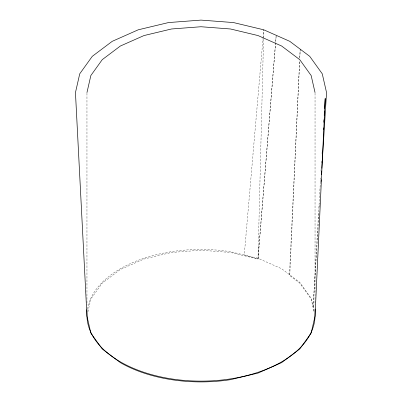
<?xml version="1.0" encoding="UTF-8"?>
<svg xmlns="http://www.w3.org/2000/svg" width="402" height="402" viewBox="0 0 402 402"><rect width="100%" height="100%" fill="white"/><g stroke="black" fill="none" stroke-linecap="round" stroke-linejoin="round"><path stroke-width="0.3" stroke-dasharray="2.01 1.51" d="M289.787 274.867L299.641 61.079L289.445 275.375L299.761 283.139L311.158 299.018L314.073 311.796M320.384 181.709L313.098 307.54L319.098 211.653M320.53 179.207L320.6 177.955M321.002 171.066L321.108 169.192M321.474 162.931L321.615 160.428M322.017 153.539L322.087 152.288M319.369 207.266L319.605 203.507M314.073 311.032L311.158 298.254L299.761 282.375L281.641 268.737L258.019 258.275L275.591 42.813M275.591 42.818L258.019 259.039L230.517 252.461L201 250.215L171.483 252.461L143.981 259.039L120.359 269.501L102.239 283.139L90.842 299.018L87.897 311.942M263.124 37.316L244.27 254.984L258.019 259.039L263.772 29.808L263.174 36.693M258.019 258.275L230.517 251.697A114.042 65.843 0 0 0 87.455 309.163M315.042 93.209L315.042 304.631M86.958 93.209L86.958 305.259M300.188 49.165L299.756 58.571L300.188 49.165M276.199 35.316L275.641 42.185L276.199 35.316"/><path stroke-width="0.6" d="M323.394 129.751L323.504 127.871M323.831 122.238L323.972 119.736M324.228 115.354L324.479 110.972M324.625 108.465L325.208 98.45L315.042 316.057L311.158 333.097L299.761 348.981L281.641 362.614L258.019 373.081L230.517 379.659A114.042 65.843 0 0 1 120.359 362.614L102.239 348.981L90.842 333.097L86.958 316.057L75.455 92.581L79.732 73.822L92.274 56.34L112.228 41.331L138.228 29.808L168.508 22.567L201 20.1L233.492 22.567L263.772 29.808L289.772 41.331L309.726 56.34L322.268 73.822L326.545 92.581L321.801 168.413M320.977 181.573L321.097 179.694M321.409 174.679L321.645 170.92M86.958 92.581L90.842 75.541L102.239 59.662L120.359 46.024L143.981 35.562L171.483 28.984L201 26.743L230.517 28.984L258.019 35.562L281.641 46.024L299.761 59.662L311.158 75.541L315.042 92.581M315.042 309.022L315.042 315.294A114.042 65.843 0 0 1 201 381.136A114.042 65.843 0 0 1 86.958 315.294L86.958 309.651"/></g></svg>
